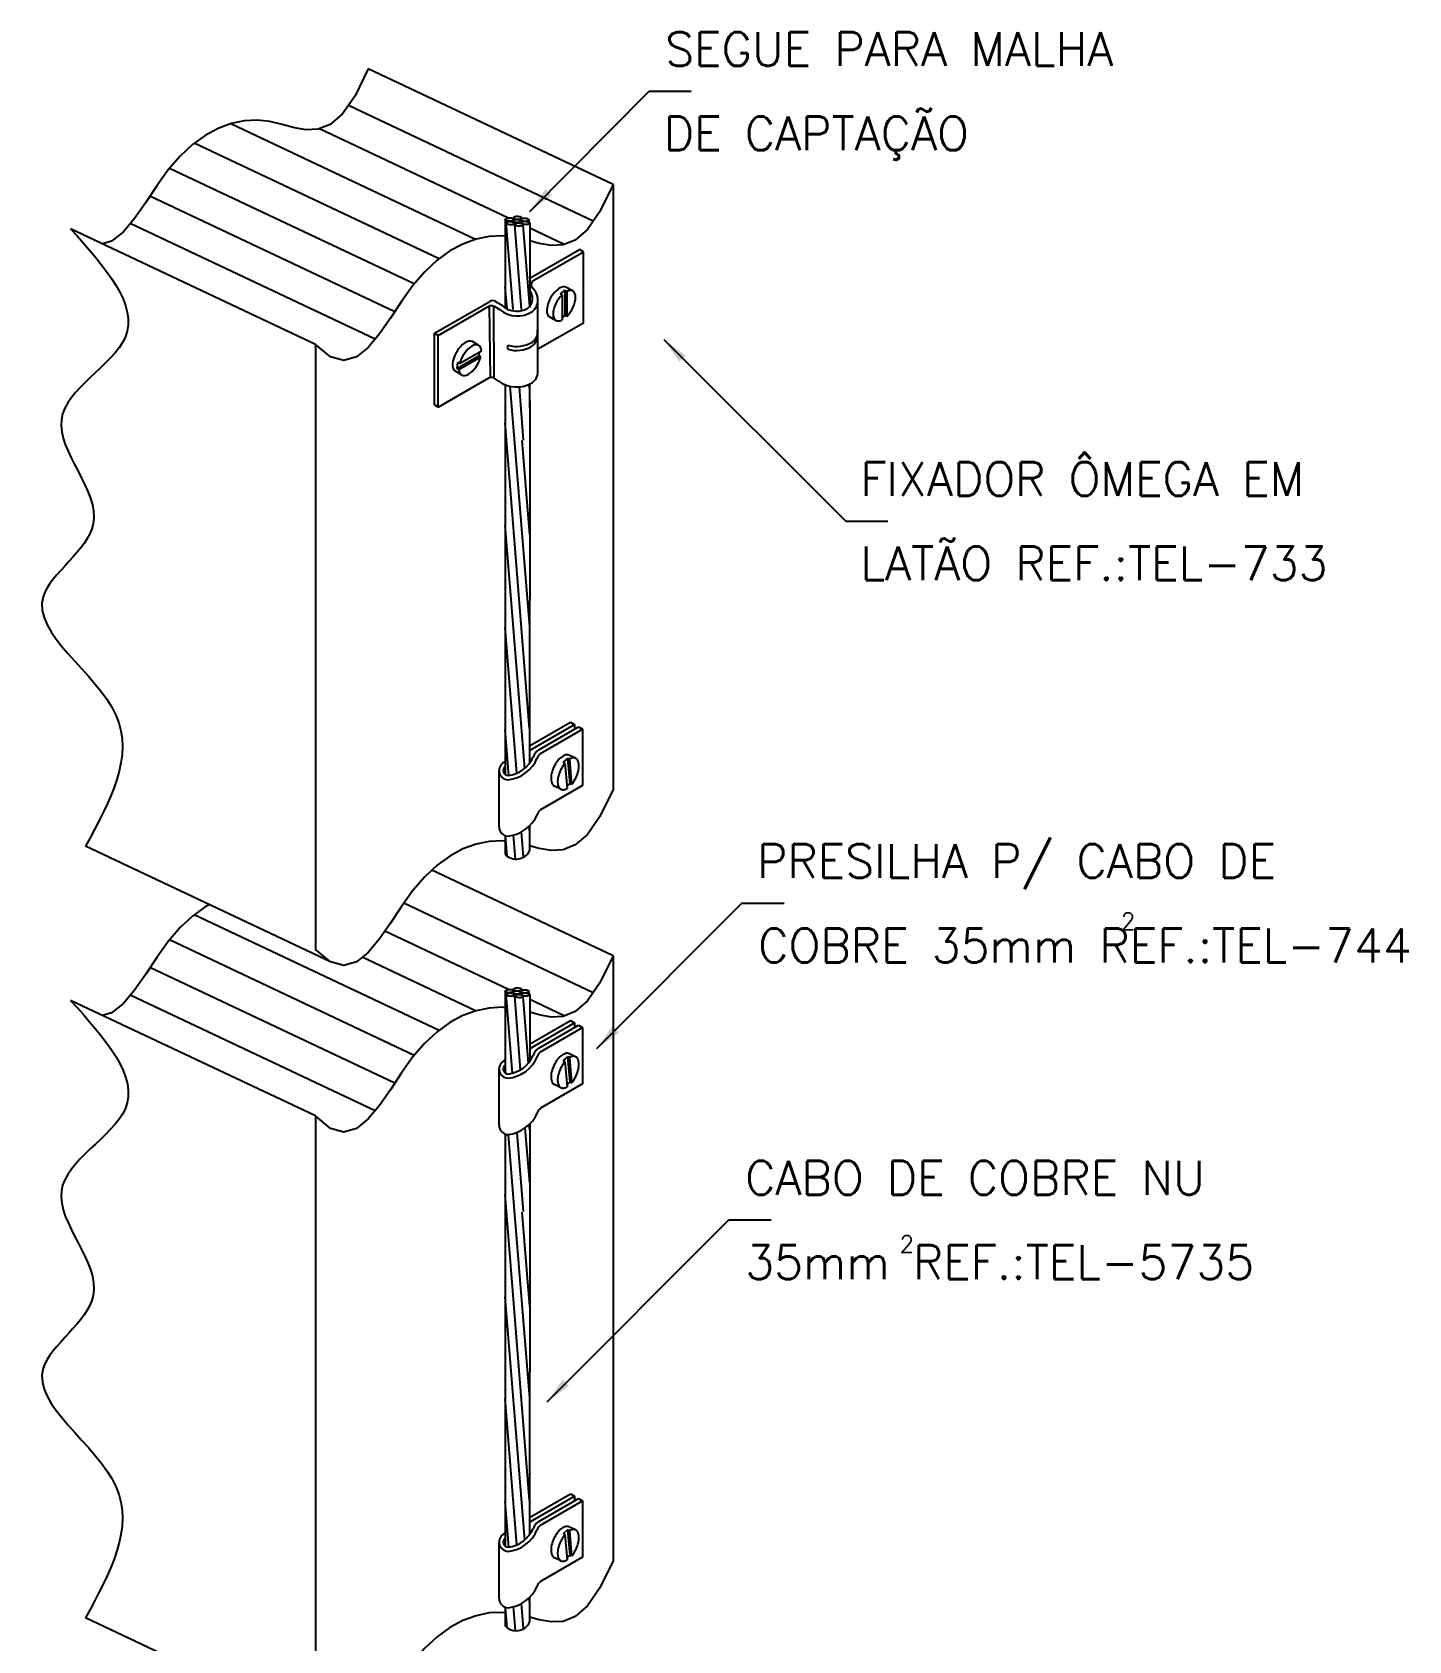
# Paper-space layout 'Layout4' of a CAD drawing. Header units: millimetres. Extents: x 16 to 267, y 19 to 196.
# Drawn here: x 191.63 to 205.1, y 116.65 to 132.38 of the extents above; entities that cross this region are included whole.
import ezdxf

# ---------------------------------------------------------------- set-up
doc = ezdxf.new("R2010")
doc.units = ezdxf.units.MM
for name, color, linetype in [('C01', 1, 'Continuous'), ('C02', 42, 'Continuous'), ('C03', 7, 'Continuous')]:
    doc.layers.add(name, color=color, linetype=linetype)
doc.styles.add('100CL', font='romans.shx', dxfattribs={"height": 25})
doc.styles.add('80CL', font='romans.shx', dxfattribs={"height": 2})

psp = doc.layouts.new('Layout4')

# ---------------------------------------------------------------- linework, layer by layer
at = {"layer": 'C01'}
for p, q in [((197.119, 130.528), (194.725, 131.659)), ((195.97, 130.35), (193.576, 131.481)), ((196.291, 130.559), (194.443, 131.432)), ((195.612, 130.159), (193.218, 131.29)), ((195.369, 129.914), (192.975, 131.044)), ((195.179, 129.643), (192.785, 130.774)), ((194.987, 129.374), (192.592, 130.504)), ((196.337, 129.664), (196.27, 130.512)), ((196.332, 130.531), (196.332, 130.522)), ((196.34, 130.562), (196.34, 130.553)), ((196.34, 130.543), (196.34, 130.541)), ((196.34, 130.521), (196.34, 130.519)), ((196.352, 130.508), (196.352, 130.497)), ((196.419, 129.664), (196.353, 130.494)), ((196.408, 130.543), (196.408, 130.537)), ((196.415, 130.528), (196.415, 130.509)), ((196.499, 129.695), (196.434, 130.489)), ((196.491, 130.54), (196.491, 130.519)), ((196.837, 130.301), (196.499, 130.461)), ((196.277, 129.67), (196.26, 129.887)), ((196.843, 129.852), (196.797, 129.818)), ((196.815, 129.808), (196.797, 129.818)), ((196.815, 129.808), (196.815, 129.562)), ((196.861, 129.841), (196.843, 129.852)), ((196.843, 129.852), (196.843, 129.606)), ((196.861, 129.841), (196.861, 129.596)), ((196.115, 129), (196.106, 129.699)), ((196.152, 128.993), (196.148, 129.694)), ((196.843, 129.606), (196.815, 129.585)), ((196.861, 129.596), (196.843, 129.606)), ((196.285, 129.276), (196.285, 129.315)), ((195.789, 129.089), (196.003, 129.213)), ((195.807, 129.079), (196.021, 129.202)), ((195.813, 129.136), (196.027, 129.259)), ((196.003, 129.213), (196.007, 129.248)), ((196.021, 129.202), (196.003, 129.213)), ((195.789, 129.089), (195.795, 129.146)), ((195.807, 129.079), (195.789, 129.089)), ((195.813, 129.136), (195.795, 129.146)), ((196.353, 128.357), (196.309, 128.914)), ((196.439, 128.388), (196.398, 128.908)), ((196.498, 128.896), (196.495, 128.934)), ((196.498, 125.564), (196.26, 128.555)), ((196.499, 127.46), (196.425, 128.383)), ((196.499, 126.563), (196.355, 128.358)), ((196.45, 125.176), (196.26, 127.555)), ((196.374, 125.129), (196.26, 126.555)), ((196.296, 125.107), (196.26, 125.556)), ((196.497, 125.397), (196.898, 125.629)), ((196.497, 125.352), (196.938, 125.606)), ((196.589, 125.359), (196.977, 125.583)), ((196.605, 125.322), (197.017, 125.56)), ((196.898, 125.629), (196.938, 125.606)), ((196.938, 125.606), (196.938, 125.56)), ((196.977, 125.583), (197.017, 125.56)), ((196.869, 125.275), (196.826, 125.238)), ((196.844, 125.229), (196.826, 125.238)), ((196.844, 125.229), (196.865, 124.982)), ((196.869, 125.275), (196.89, 125.028)), ((196.888, 125.267), (196.869, 125.275)), ((196.888, 125.267), (196.908, 125.02)), ((196.89, 125.028), (196.863, 125.005)), ((196.908, 125.02), (196.89, 125.028)), ((196.498, 124.565), (196.495, 124.613)), ((196.279, 124.319), (196.263, 124.518)), ((196.361, 124.29), (196.342, 124.525)), ((196.439, 124.309), (196.419, 124.557)), ((197.119, 122.984), (195.267, 123.858)), ((195.612, 122.615), (193.218, 123.745)), ((195.369, 122.369), (192.975, 123.5)), ((196.291, 123.015), (195.082, 123.585)), ((195.97, 122.806), (194.86, 123.33)), ((195.179, 122.099), (192.785, 123.229)), ((196.34, 123.017), (196.34, 123.009)), ((194.987, 121.829), (192.592, 122.96)), ((196.331, 122.195), (196.27, 122.968)), ((196.332, 122.986), (196.332, 122.978)), ((196.34, 122.998), (196.34, 122.996)), ((196.34, 122.977), (196.34, 122.975)), ((196.352, 122.963), (196.352, 122.952)), ((196.41, 122.229), (196.353, 122.95)), ((196.408, 122.998), (196.408, 122.992)), ((196.415, 122.983), (196.415, 122.964)), ((196.486, 122.292), (196.434, 122.945)), ((196.491, 122.995), (196.491, 122.974)), ((196.837, 122.757), (196.499, 122.916)), ((196.497, 122.479), (196.898, 122.711)), ((196.898, 122.711), (196.938, 122.688)), ((196.497, 122.434), (196.938, 122.688)), ((196.589, 122.441), (196.977, 122.665)), ((196.605, 122.404), (197.017, 122.642)), ((196.938, 122.688), (196.938, 122.642)), ((196.977, 122.665), (197.017, 122.642)), ((196.869, 122.357), (196.826, 122.32)), ((196.844, 122.311), (196.826, 122.32)), ((196.844, 122.311), (196.865, 122.064)), ((196.869, 122.357), (196.89, 122.11)), ((196.888, 122.349), (196.869, 122.357)), ((196.888, 122.349), (196.908, 122.101)), ((196.89, 122.11), (196.863, 122.087)), ((196.908, 122.101), (196.89, 122.11)), ((196.439, 120.844), (196.377, 121.618)), ((196.499, 121.124), (196.456, 121.661)), ((196.498, 121.647), (196.495, 121.695)), ((196.353, 120.813), (196.291, 121.595)), ((196.498, 118.019), (196.26, 121.01)), ((196.499, 119.019), (196.355, 120.814)), ((196.499, 119.915), (196.425, 120.839)), ((196.45, 117.632), (196.26, 120.011)), ((196.374, 117.585), (196.26, 119.011)), ((196.296, 117.562), (196.26, 118.011)), ((196.497, 117.852), (196.898, 118.084)), ((196.497, 117.807), (196.938, 118.061)), ((196.589, 117.814), (196.977, 118.038)), ((196.605, 117.777), (197.017, 118.015)), ((196.898, 118.084), (196.938, 118.061)), ((196.938, 118.061), (196.938, 118.015)), ((196.977, 118.038), (197.017, 118.015)), ((196.869, 117.73), (196.826, 117.693)), ((196.844, 117.684), (196.826, 117.693)), ((196.844, 117.684), (196.865, 117.437)), ((196.869, 117.73), (196.89, 117.483)), ((196.888, 117.722), (196.869, 117.73)), ((196.888, 117.722), (196.908, 117.474)), ((196.89, 117.483), (196.863, 117.46)), ((196.908, 117.474), (196.89, 117.483)), ((196.498, 117.02), (196.495, 117.068)), ((196.279, 116.774), (196.263, 116.973)), ((196.361, 116.746), (196.342, 116.98)), ((196.439, 116.765), (196.419, 117.012))]:
    psp.add_line(p, q, dxfattribs=at)
for points in [[(196.34, 130.562, -0.207457), (196.343, 130.567, -0.095933), (196.353, 130.573, -0.052726), (196.365, 130.576, -0.039847), (196.382, 130.576, -0.039847), (196.399, 130.574, -0.052726), (196.411, 130.57, -0.095933), (196.421, 130.563, -0.207457), (196.423, 130.558, -0.130458), (196.422, 130.555, -0.095933)], [(196.409, 130.547, -0.049151), (196.398, 130.545, -0.039847), (196.381, 130.544, -0.039847), (196.364, 130.546, -0.052726), (196.352, 130.55, -0.095933), (196.342, 130.557, -0.207457), (196.34, 130.562, -0.207457)], [(196.408, 130.544, -0.207457), (196.411, 130.549, -0.095933), (196.421, 130.554, -0.052726), (196.434, 130.557, -0.039847), (196.451, 130.558, -0.039847), (196.467, 130.556, -0.052726), (196.48, 130.552, -0.095933), (196.489, 130.545, -0.207457), (196.491, 130.54, -0.207457), (196.489, 130.535, -0.095933), (196.479, 130.529, -0.052726), (196.466, 130.526, -0.001764), (196.465, 130.526, -0.039847)], [(196.442, 130.526, -0.023019), (196.432, 130.528, -0.052726), (196.42, 130.532, -0.095933), (196.41, 130.538, -0.207457), (196.408, 130.544, -0.207457)], [(196.416, 130.513, -0.207457), (196.418, 130.518, -0.095933), (196.429, 130.523, -0.052726), (196.441, 130.526, -0.039847), (196.458, 130.527, -0.039847), (196.475, 130.525, -0.052726), (196.487, 130.521, -0.095933), (196.497, 130.514, -0.207457), (196.499, 130.509, -0.207457), (196.496, 130.504, -0.095933), (196.486, 130.498, -0.052726), (196.474, 130.495, -0.039847), (196.457, 130.495, -0.039847), (196.44, 130.497, -0.027092), (196.433, 130.498, -0.095933)], [(196.418, 130.508, -0.1939), (196.416, 130.513, -0.207457)], [(196.34, 123.017, -0.207457), (196.343, 123.022, -0.095933), (196.353, 123.028, -0.052726), (196.365, 123.031, -0.039847), (196.382, 123.032, -0.039847), (196.399, 123.029, -0.052726), (196.411, 123.026, -0.095933), (196.421, 123.019, -0.207457), (196.423, 123.014, -0.130458), (196.422, 123.01, -0.095933)], [(196.409, 123.003, -0.049151), (196.398, 123, -0.039847), (196.381, 122.999, -0.039847), (196.364, 123.002, -0.052726), (196.352, 123.005, -0.095933), (196.342, 123.012, -0.207457), (196.34, 123.017, -0.207457)], [(196.408, 122.999, -0.207457), (196.411, 123.004, -0.095933), (196.421, 123.01, -0.052726), (196.434, 123.013, -0.039847), (196.451, 123.013, -0.039847), (196.467, 123.011, -0.052726), (196.48, 123.007, -0.095933), (196.489, 123.001, -0.207457), (196.491, 122.995, -0.207457), (196.489, 122.99, -0.095933), (196.479, 122.984, -0.052726), (196.466, 122.982, -0.001764), (196.465, 122.982, -0.039847)], [(196.442, 122.982, -0.023019), (196.432, 122.983, -0.052726), (196.42, 122.987, -0.095933), (196.41, 122.994, -0.207457), (196.408, 122.999, -0.207457)], [(196.416, 122.968, -0.207457), (196.418, 122.973, -0.095933), (196.429, 122.979, -0.052726), (196.441, 122.982, -0.039847), (196.458, 122.982, -0.039847), (196.475, 122.98, -0.052726), (196.487, 122.976, -0.095933), (196.497, 122.969, -0.207457), (196.499, 122.964, -0.207457), (196.496, 122.959, -0.095933), (196.486, 122.953, -0.052726), (196.474, 122.951, -0.039847), (196.457, 122.95, -0.039847), (196.44, 122.952, -0.027092), (196.433, 122.954, -0.095933)], [(196.418, 122.963, -0.1939), (196.416, 122.968, -0.207457)]]:
    psp.add_lwpolyline(points, format="xyb", dxfattribs=at)
for points in [[(196.26, 130.54, -0.207457), (196.262, 130.546, -0.095933), (196.271, 130.553, -0.052726), (196.283, 130.557, -0.039847), (196.3, 130.56, -0.039847), (196.317, 130.561, -0.052726), (196.329, 130.559, -0.095933), (196.34, 130.553, -0.207457), (196.342, 130.549, -0.207457), (196.341, 130.543, -0.095933), (196.332, 130.536, -0.052726), (196.32, 130.531, -0.039847), (196.303, 130.528, -0.039847), (196.286, 130.528, -0.052726), (196.273, 130.53, -0.095933), (196.263, 130.535, -0.207457)], [(196.27, 130.511, -0.207457), (196.272, 130.516, -0.095933), (196.282, 130.522, -0.052726), (196.295, 130.525, -0.039847), (196.312, 130.525, -0.039847), (196.329, 130.523, -0.052726), (196.341, 130.519, -0.095933), (196.35, 130.512, -0.207457), (196.352, 130.507, -0.207457), (196.35, 130.502, -0.095933), (196.34, 130.496, -0.052726), (196.327, 130.494, -0.039847), (196.31, 130.493, -0.039847), (196.293, 130.495, -0.052726), (196.281, 130.499, -0.095933), (196.272, 130.506, -0.207457)], [(196.332, 130.532, -0.207457), (196.334, 130.537, -0.095933), (196.344, 130.542, -0.052726), (196.357, 130.545, -0.039847), (196.374, 130.546, -0.039847), (196.391, 130.544, -0.052726), (196.403, 130.54, -0.095933), (196.413, 130.533, -0.207457), (196.415, 130.528, -0.207457), (196.412, 130.523, -0.095933), (196.402, 130.517, -0.052726), (196.389, 130.514, -0.039847), (196.372, 130.514, -0.039847), (196.356, 130.516, -0.052726), (196.343, 130.52, -0.095933), (196.334, 130.526, -0.207457)], [(196.352, 130.497, -0.207457), (196.355, 130.502, -0.095933), (196.365, 130.508, -0.052726), (196.378, 130.511, -0.039847), (196.394, 130.511, -0.039847), (196.411, 130.509, -0.052726), (196.424, 130.505, -0.095933), (196.433, 130.499, -0.207457), (196.435, 130.494, -0.207457), (196.433, 130.488, -0.095933), (196.422, 130.483, -0.052726), (196.41, 130.48, -0.039847), (196.393, 130.479, -0.039847), (196.376, 130.481, -0.052726), (196.364, 130.485, -0.095933), (196.354, 130.492, -0.207457)], [(196.26, 122.996, -0.207457), (196.262, 123.001, -0.095933), (196.271, 123.008, -0.052726), (196.283, 123.013, -0.039847), (196.3, 123.016, -0.039847), (196.317, 123.016, -0.052726), (196.329, 123.014, -0.095933), (196.34, 123.009, -0.207457), (196.342, 123.004, -0.207457), (196.341, 122.999, -0.095933), (196.332, 122.991, -0.052726), (196.32, 122.987, -0.039847), (196.303, 122.984, -0.039847), (196.286, 122.983, -0.052726), (196.273, 122.986, -0.095933), (196.263, 122.991, -0.207457)], [(196.27, 122.966, -0.207457), (196.272, 122.971, -0.095933), (196.282, 122.977, -0.052726), (196.295, 122.98, -0.039847), (196.312, 122.981, -0.039847), (196.329, 122.978, -0.052726), (196.341, 122.974, -0.095933), (196.35, 122.968, -0.207457), (196.352, 122.963, -0.207457), (196.35, 122.958, -0.095933), (196.34, 122.952, -0.052726), (196.327, 122.949, -0.039847), (196.31, 122.948, -0.039847), (196.293, 122.951, -0.052726), (196.281, 122.954, -0.095933), (196.272, 122.961, -0.207457)], [(196.332, 122.987, -0.207457), (196.334, 122.992, -0.095933), (196.344, 122.998, -0.052726), (196.357, 123.001, -0.039847), (196.374, 123.001, -0.039847), (196.391, 122.999, -0.052726), (196.403, 122.995, -0.095933), (196.413, 122.988, -0.207457), (196.415, 122.983, -0.207457), (196.412, 122.978, -0.095933), (196.402, 122.972, -0.052726), (196.389, 122.97, -0.039847), (196.372, 122.969, -0.039847), (196.356, 122.971, -0.052726), (196.343, 122.975, -0.095933), (196.334, 122.982, -0.207457)], [(196.352, 122.953, -0.207457), (196.355, 122.958, -0.095933), (196.365, 122.964, -0.052726), (196.378, 122.966, -0.039847), (196.394, 122.967, -0.039847), (196.411, 122.965, -0.052726), (196.424, 122.961, -0.095933), (196.433, 122.954, -0.207457), (196.435, 122.949, -0.207457), (196.433, 122.944, -0.095933), (196.422, 122.938, -0.052726), (196.41, 122.935, -0.039847), (196.393, 122.935, -0.039847), (196.376, 122.937, -0.052726), (196.364, 122.941, -0.095933), (196.354, 122.947, -0.207457)]]:
    psp.add_lwpolyline(points, format="xyb", close=True, dxfattribs=at)
for centre, radius, start, end in [((196.37, 129.605), 0.302, 253.5658, 300.9363), ((196.437, 129.419), 0.141, 305.9941, 4.2968), ((196.445, 129.451), 0.132, 305.9941, 4.2968), ((196.37, 129.558), 0.294, 253.248, 300.7267), ((196.291, 125.157), 0.0914, 110.0843, 267.4896), ((196.252, 125.411), 0.347, 275.7495, 337.6191), ((196.249, 125.416), 0.312, 277.3115, 335.6913), ((196.649, 125.255), 0.12, 119.9976, 164.3596), ((196.649, 125.257), 0.0786, 124.377, 164.3596), ((196.291, 125.157), 0.0503, 128.6374, 267.4896), ((196.649, 122.337), 0.12, 119.9976, 164.3596), ((196.649, 122.339), 0.0786, 124.377, 164.3596), ((196.291, 122.239), 0.0914, 110.0843, 267.4896), ((196.291, 122.239), 0.0503, 128.6374, 267.4896), ((196.253, 122.493), 0.347, 275.7495, 337.6191), ((196.249, 122.498), 0.312, 277.3115, 335.6913), ((196.291, 117.612), 0.0914, 110.0843, 267.4896), ((196.252, 117.866), 0.347, 275.7495, 337.6191), ((196.249, 117.871), 0.312, 277.3115, 335.6913), ((196.649, 117.71), 0.12, 119.9976, 164.3596), ((196.649, 117.712), 0.0786, 124.377, 164.3596), ((196.291, 117.612), 0.0503, 128.6374, 267.4896)]:
    psp.add_arc(centre, radius, start, end, dxfattribs=at)
at = {"layer": 'C02'}
for p, q in [((197.315, 130.888), (194.92, 132.018)), ((196.501, 130.624), (197.666, 131.799)), ((197.666, 131.799), (198.078, 131.799)), ((197.315, 130.888), (197.315, 124.972)), ((194.403, 129.323), (192.009, 130.453)), ((196.26, 130.54), (196.26, 129.68)), ((196.499, 130.51), (196.499, 129.683)), ((196.495, 129.967), (196.987, 130.251)), ((197.024, 130.23), (196.987, 130.251)), ((196.53, 129.945), (197.024, 130.23)), ((197.024, 129.532), (197.024, 130.23)), ((196.921, 129.846), (196.86, 129.881)), ((195.567, 129.432), (196.109, 129.744)), ((195.605, 129.41), (196.106, 129.699)), ((196.209, 129.662), (196.154, 129.693)), ((196.23, 129.702), (196.166, 129.741)), ((196.578, 129.047), (196.578, 129.756)), ((197.024, 129.532), (196.578, 129.275)), ((196.755, 129.558), (196.693, 129.593)), ((195.567, 128.731), (195.567, 129.432)), ((195.605, 129.41), (195.568, 129.432)), ((195.605, 128.709), (195.605, 129.41)), ((196.001, 129.314), (195.939, 129.35)), ((197.81, 129.371), (199.59, 127.594)), ((195.605, 128.709), (196.106, 128.998)), ((195.833, 129.024), (195.772, 129.06)), ((196.192, 128.966), (196.143, 128.999)), ((196.26, 128.929), (196.26, 128.324)), ((196.498, 128.936), (196.498, 128.703)), ((195.605, 128.709), (195.567, 128.731)), ((196.499, 128.77), (196.499, 128.41)), ((196.499, 128.41), (196.498, 125.227)), ((196.26, 128.324), (196.26, 125.117)), ((199.59, 127.594), (200.002, 127.594)), ((197.017, 125.56), (197.017, 125.009)), ((196.948, 125.276), (196.883, 125.306)), ((196.2, 124.605), (196.2, 125.157)), ((197.017, 125.009), (196.605, 124.771)), ((196.805, 124.973), (196.74, 125.003)), ((196.498, 124.617), (196.498, 124.372)), ((196.26, 124.519), (196.26, 124.335)), ((194.549, 123.285), (192.154, 124.415)), ((197.315, 123.343), (195.541, 124.181)), ((197.154, 122.439), (198.571, 123.857)), ((198.988, 123.857), (198.576, 123.857)), ((197.315, 123.343), (197.315, 117.427)), ((194.403, 121.779), (192.009, 122.909)), ((196.26, 122.996), (196.26, 122.199)), ((196.499, 122.965), (196.499, 122.307)), ((197.017, 122.642), (197.017, 122.091)), ((196.948, 122.358), (196.883, 122.388)), ((196.2, 121.687), (196.2, 122.239)), ((197.017, 122.091), (196.605, 121.853)), ((196.805, 122.055), (196.74, 122.085)), ((196.26, 121.601), (196.26, 120.779)), ((196.499, 121.697), (196.499, 120.865)), ((196.499, 120.865), (196.498, 117.683)), ((196.26, 120.779), (196.26, 117.572)), ((196.669, 118.984), (198.448, 120.761)), ((198.448, 120.761), (198.861, 120.761)), ((197.017, 118.015), (197.017, 117.464)), ((196.948, 117.731), (196.883, 117.761)), ((196.2, 117.06), (196.2, 117.612)), ((197.017, 117.464), (196.605, 117.226)), ((196.805, 117.428), (196.74, 117.458)), ((196.498, 117.072), (196.498, 116.828)), ((196.26, 116.974), (196.26, 116.79)), ((194.549, 115.74), (192.154, 116.87))]:
    psp.add_line(p, q, dxfattribs=at)
at = {"layer": 'C02', "color": 2}
for p, q in [((194.403, 129.323), (194.403, 123.407)), ((194.403, 121.779), (194.403, 115.862))]:
    psp.add_line(p, q, dxfattribs=at)
at = {"layer": 'C02'}
for points in [[(194.92, 132.018), (194.792, 131.755), (194.668, 131.579), (194.548, 131.474), (194.43, 131.427), (194.314, 131.421), (194.197, 131.442), (194.079, 131.474), (193.958, 131.503), (193.834, 131.516), (193.708, 131.509), (193.58, 131.482), (193.452, 131.435), (193.325, 131.367), (193.2, 131.277), (193.079, 131.165), (192.962, 131.03), (192.851, 130.874), (192.743, 130.71), (192.635, 130.555), (192.525, 130.424), (192.41, 130.332), (192.321, 130.306)], [(197.315, 130.888), (197.186, 130.624), (197.063, 130.448), (196.943, 130.344), (196.825, 130.296), (196.708, 130.291), (196.591, 130.311), (196.499, 130.337)], [(196.26, 130.382), (196.229, 130.385), (196.102, 130.378), (195.974, 130.352), (195.846, 130.305), (195.719, 130.237), (195.595, 130.147), (195.473, 130.034), (195.357, 129.899), (195.245, 129.744), (195.137, 129.58), (195.029, 129.425), (194.919, 129.293), (194.804, 129.202), (194.682, 129.165), (194.549, 129.201), (194.403, 129.323)], [(197.315, 124.972), (197.186, 124.708), (197.063, 124.532), (196.943, 124.428), (196.825, 124.38), (196.708, 124.374), (196.591, 124.395), (196.498, 124.421)], [(196.26, 124.466), (196.229, 124.469), (196.102, 124.462), (195.974, 124.436), (195.846, 124.389), (195.719, 124.32), (195.595, 124.231), (195.473, 124.118), (195.357, 123.983), (195.245, 123.827), (195.137, 123.664), (195.029, 123.509), (194.919, 123.377), (194.804, 123.285), (194.682, 123.249), (194.549, 123.285), (194.403, 123.407)], [(193.365, 123.844), (193.325, 123.822), (193.2, 123.732), (193.079, 123.62), (192.962, 123.485), (192.851, 123.329), (192.743, 123.166), (192.635, 123.01), (192.525, 122.879), (192.41, 122.787), (192.321, 122.761)], [(197.315, 123.343), (197.186, 123.08), (197.063, 122.904), (196.943, 122.799), (196.825, 122.752), (196.708, 122.746), (196.591, 122.767), (196.499, 122.792)], [(196.26, 122.837), (196.229, 122.841), (196.102, 122.834), (195.974, 122.807), (195.846, 122.76), (195.719, 122.692), (195.595, 122.602), (195.473, 122.49), (195.357, 122.355), (195.245, 122.199), (195.137, 122.035), (195.029, 121.88), (194.919, 121.749), (194.804, 121.657), (194.682, 121.621), (194.549, 121.656), (194.403, 121.779)], [(197.315, 117.427), (197.186, 117.164), (197.063, 116.988), (196.943, 116.883), (196.825, 116.836), (196.708, 116.83), (196.591, 116.851), (196.498, 116.876)], [(196.26, 116.921), (196.229, 116.924), (196.102, 116.918), (195.974, 116.891), (195.846, 116.844), (195.719, 116.776), (195.595, 116.686), (195.473, 116.574), (195.357, 116.439), (195.245, 116.283), (195.137, 116.119), (195.029, 115.964), (194.919, 115.832), (194.804, 115.741), (194.682, 115.705), (194.549, 115.74), (194.403, 115.862)]]:
    psp.add_lwpolyline(points, dxfattribs=at)
for points in [[(196.883, 125.306, 0.174705), (196.853, 125.309, 0.104203), (196.809, 125.287, 0.064948), (196.771, 125.249, 0.051099), (196.736, 125.191, 0.051099), (196.713, 125.126, 0.064948), (196.708, 125.073, 0.104203), (196.719, 125.025, 0.174705), (196.74, 125.003, 0.174705)], [(196.844, 125.229, 0.016409), (196.836, 125.218, 0.051099), (196.801, 125.16, 0.051099), (196.778, 125.096, 0.064948), (196.772, 125.042, 0.104203), (196.783, 124.994, 0.174705), (196.805, 124.973, 0.174705)], [(196.908, 125.02, 0.016409), (196.917, 125.03, 0.051099), (196.952, 125.089, 0.051099), (196.975, 125.153, 0.064948), (196.981, 125.206, 0.104203), (196.969, 125.255, 0.174705), (196.948, 125.276, 0.174705), (196.918, 125.279, 0.06738), (196.888, 125.267, 0.064948)], [(196.805, 124.973, 0.174705), (196.835, 124.97, 0.06738), (196.865, 124.982, 0.064948)], [(196.883, 122.388, 0.174705), (196.853, 122.391, 0.104203), (196.809, 122.369, 0.064948), (196.771, 122.331, 0.051099), (196.736, 122.272, 0.051099), (196.713, 122.208, 0.064948), (196.708, 122.155, 0.104203), (196.719, 122.106, 0.174705), (196.74, 122.085, 0.174705)], [(196.844, 122.311, 0.016409), (196.836, 122.3, 0.051099), (196.801, 122.242, 0.051099), (196.778, 122.178, 0.064948), (196.772, 122.124, 0.104203), (196.784, 122.076, 0.174705), (196.805, 122.055, 0.174705)], [(196.908, 122.101, 0.016409), (196.917, 122.112, 0.051099), (196.952, 122.17, 0.051099), (196.975, 122.235, 0.064948), (196.981, 122.288, 0.104203), (196.969, 122.336, 0.174705), (196.948, 122.358, 0.174705), (196.918, 122.361, 0.06738), (196.888, 122.349, 0.064948)], [(196.805, 122.055, 0.174705), (196.835, 122.052, 0.06738), (196.865, 122.064, 0.064948)], [(196.883, 117.761, 0.174705), (196.853, 117.764, 0.104203), (196.809, 117.742, 0.064948), (196.771, 117.704, 0.051099), (196.736, 117.645, 0.051099), (196.713, 117.581, 0.064948), (196.708, 117.528, 0.104203), (196.719, 117.479, 0.174705), (196.74, 117.458, 0.174705)], [(196.844, 117.684, 0.016409), (196.836, 117.673, 0.051099), (196.801, 117.615, 0.051099), (196.778, 117.551, 0.064948), (196.772, 117.497, 0.104203), (196.783, 117.449, 0.174705), (196.805, 117.428, 0.174705)], [(196.908, 117.474, 0.016409), (196.917, 117.485, 0.051099), (196.952, 117.543, 0.051099), (196.975, 117.608, 0.064948), (196.981, 117.661, 0.104203), (196.969, 117.709, 0.174705), (196.948, 117.731, 0.174705), (196.918, 117.734, 0.06738), (196.888, 117.722, 0.064948)], [(196.805, 117.428, 0.174705), (196.835, 117.425, 0.06738), (196.865, 117.437, 0.064948)]]:
    psp.add_lwpolyline(points, format="xyb", dxfattribs=at)
for centre, radius, start, end in [((196.562, 129.907), 0.0488, 129.5255, 192.6409), ((196.405, 129.774), 0.122, 277.7373, 42.5842), ((196.562, 129.907), 0.0488, 192.6409, 225.727), ((196.428, 129.759), 0.151, 309.5122, 48.4523), ((196.123, 129.646), 0.0557, 56.3853, 108.1889), ((196.136, 129.701), 0.0507, 53.3076, 121.5048), ((196.379, 129.869), 0.268, 230.4995, 303.1737), ((196.374, 129.865), 0.217, 228.5836, 282.6166), ((196.123, 128.945), 0.0557, 56.3853, 108.1889), ((196.433, 129.062), 0.146, 309.957, 5.9172), ((196.371, 129.209), 0.302, 233.5356, 300.9363), ((196.649, 124.706), 0.0786, 124.377, 164.3596), ((196.291, 124.605), 0.0914, 179.9976, 267.4896), ((196.243, 124.872), 0.361, 277.0395, 336.329), ((196.366, 124.438), 0.148, 224.1539, 333.644), ((198.576, 123.844), 0.0138, 90, 109.5397), ((196.243, 121.954), 0.361, 277.0395, 336.329), ((196.54, 121.815), 0.0343, 326.4214, 351.1072), ((196.649, 121.788), 0.0786, 124.377, 164.3596), ((196.291, 121.687), 0.0914, 179.9976, 267.4896), ((196.649, 117.161), 0.0786, 124.377, 164.3596), ((196.291, 117.06), 0.0914, 179.9976, 267.4896), ((196.243, 117.327), 0.361, 277.0395, 336.329), ((196.54, 117.188), 0.0343, 326.4214, 351.1072), ((196.366, 116.893), 0.148, 224.1539, 333.644)]:
    psp.add_arc(centre, radius, start, end, dxfattribs=at)
for centre, major_axis, start_param, end_param in [((196.776, 129.737), (0.083, 0.144), 0, 3.141593), ((196.838, 129.702), (0.083, 0.144), 1.067604, 3.786429), ((196.838, 129.702), (0.083, 0.144), 4.209434, 6.927858), ((195.855, 129.205), (-0.084, -0.145), 3.141593, 6.283185), ((195.917, 129.169), (-0.084, -0.145), 2.496756, 5.215581), ((195.917, 129.169), (-0.084, -0.145), -0.644673, 2.073751)]:
    psp.add_ellipse(centre, major_axis=major_axis, ratio=0.500279, start_param=start_param, end_param=end_param, dxfattribs=at)
for points in [[(192.009, 130.453), (192.541, 129.391), (191.918, 128.59), (192.23, 127.567), (191.74, 126.856), (192.452, 125.699), (192.154, 124.415)], [(192.009, 122.909), (192.541, 121.846), (191.918, 121.046), (192.23, 120.023), (191.74, 119.311), (192.452, 118.155), (192.154, 116.87)]]:
    psp.add_spline(points, degree=3, dxfattribs=at)
for points in [[(196.654, 130.842), (196.716, 130.781), (196.501, 130.624)], [(197.964, 129.153), (198.026, 129.215), (197.81, 129.371)], [(197.371, 122.592), (197.309, 122.654), (197.154, 122.439)], [(196.822, 119.201), (196.884, 119.14), (196.669, 118.984)]]:
    psp.add_solid(points, dxfattribs=at)

# ---------------------------------------------------------------- texts
at = {"layer": 'C03'}
for s, height, style, p in [('SEGUE PARA MALHA', 0.33, '100CL', (197.824, 132.046)), ('DE CAPTAÇÃO ', 0.33, '100CL', (197.811, 131.221)), ('FIXADOR ÔMEGA EM', 0.33, '80CL', (199.734, 127.843)), ('LATÃO REF.:TEL-733', 0.33, '80CL', (199.735, 127.017)), ('PRESILHA P/ CABO DE ', 0.33, '80CL', (198.722, 124.107)), ('2', 0.165, '100CL', (202.281, 123.6)), ('COBRE 35mm REF.:TEL-744', 0.33, '80CL', (198.734, 123.28)), ('CABO DE COBRE NU', 0.33, '80CL', (198.606, 121.008)), ('35mm REF.:TEL-5735', 0.33, '80CL', (198.607, 120.184)), ('2', 0.165, '100CL', (200.117, 120.443))]:
    psp.add_text(s, height=height, dxfattribs=dict(at, style=style)).set_placement(p)

doc.saveas('drawing.dxf')
